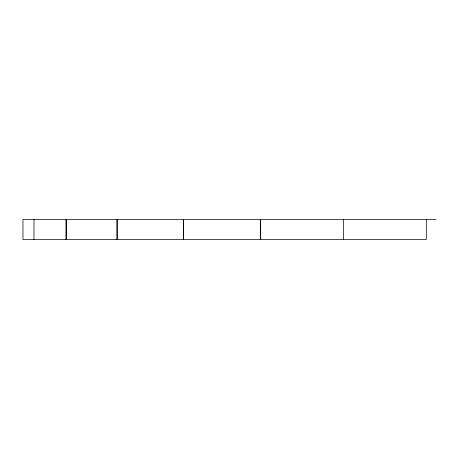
<?xml version="1.0" encoding="UTF-8"?>
<svg xmlns="http://www.w3.org/2000/svg" width="459" height="459" viewBox="0 0 459 459"><rect width="100%" height="100%" fill="white"/><g stroke="black" fill="none" stroke-linecap="round" stroke-linejoin="round"><path stroke-width="0.69" d="M436.05 219.494L22.95 219.494L22.984 239.506L426.296 239.506L426.296 219.494M343.498 219.494L343.498 239.506M260.683 219.494L260.683 239.506M260.62 219.494L260.62 239.506M183.485 219.494L183.485 239.506M183.371 219.494L183.371 239.506M117.165 219.494L117.165 239.506M117.005 219.494L117.005 239.506M66.251 219.494L66.251 239.506M66.05 219.494L66.05 239.506M33.983 219.494L33.983 239.506"/></g></svg>
